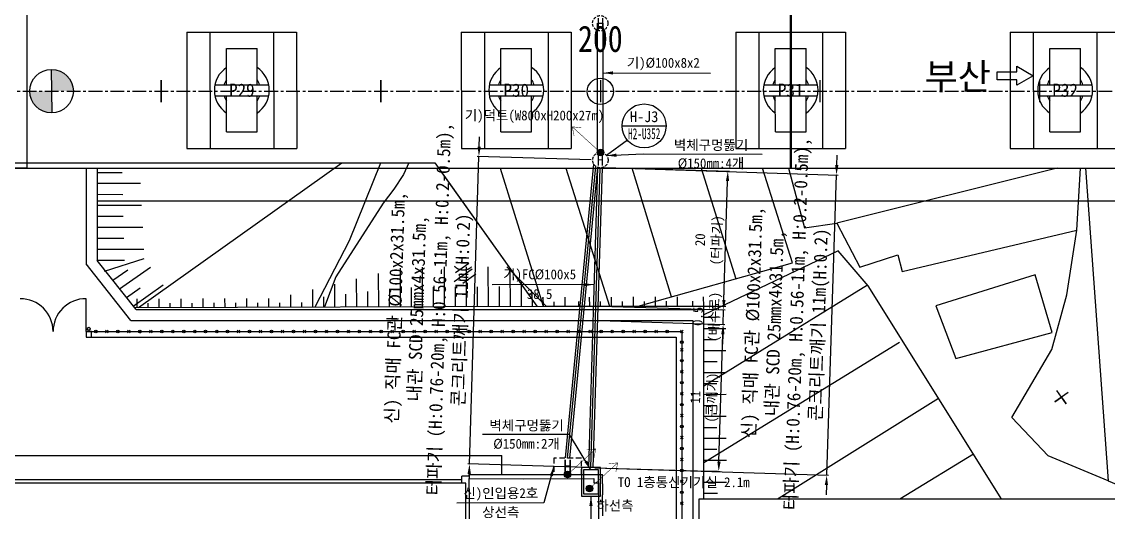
# Model space of a CAD drawing. Extents: x -299 to 346, y -14 to 200.
# Drawn here: x 131 to 230, y 59.6 to 104.3 of the extents above; entities that cross this region are included whole.
import ezdxf
from ezdxf.enums import TextEntityAlignment as Align

# ---------------------------------------------------------------- set-up
doc = ezdxf.new("R2010")
doc.units = 0
doc.set_wipeout_variables(frame=1)
doc.linetypes.add('A-CENTR01', pattern=[2, 1.25, -0.25, 0.25, -0.25])
doc.linetypes.add('HIDDEN', pattern=[0.375, 0.25, -0.125])
for name, color, linetype in [('TT-BASE', 253, 'Continuous'), ('TT-CNTL', 1, 'A-CENTR01'), ('TT-LEAL', 1, 'Continuous'), ('TT-LEAT', 3, 'Continuous'), ('TX-LINE', 2, 'Continuous'), ('TZ-DIMS', 1, 'Continuous'), ('TZ-LEAL', 1, 'Continuous'), ('TZ-LINE', 7, 'Continuous'), ('TZ-TEX2', 3, 'Continuous'), ('TZ-TEXT', 6, 'Continuous')]:
    doc.layers.add(name, color=color, linetype=linetype)
doc.styles.get("Standard").update_dxf_attribs({"font": 'GulimChe.ttf'})
doc.linetypes.add('ZIGZAG', pattern='A,0.00254,-5.08,[131,ltypeshp.shx,S=5.08,R=0,X=-5.08,Y=0],-10.16,[131,ltypeshp.shx,S=5.08,R=180,X=5.08,Y=0],-5.08', length=20.32254)
doc.dimstyles.new('D300', dxfattribs={"dimscale": 0.3, "dimtxt": 3, "dimasz": 3, "dimexe": 0.5, "dimexo": 0.5, "dimgap": 0.5, "dimtad": 1, "dimdec": 0, "dimzin": 1, "dimdsep": 46, "dimlunit": 6, "dimtxsty": 'Standard', "dimcen": 1, "dimclrd": 1, "dimclre": 1, "dimclrt": 3, "dimadec": 0, "dimazin": 0, "dimtfac": 1, "dimtdec": 0, "dimtix": 1, "dimtmove": 2, "dimatfit": 3, "dimfxl": 0, "dimtvp": 2, "dimlwd": -1, "dimlwe": -1, "dimarcsym": 0})

# ---------------------------------------------------------------- blocks, each defined once
blk = doc.blocks.new('*D26')
at = {"layer": 'Defpoints', "color": 0}
for p in [(183.501, 77.059, -349.133), (194.881, 76.713), (183.093, 63.653, -349.133)]:
    blk.add_point(p, dxfattribs=at)
at = {"layer": 'TZ-DIMS', "color": 1}
for p, q in [((183.651, 77.055), (195.031, 76.708)), ((194.5, 64.206), (194.854, 75.813)), ((183.243, 63.649), (194.623, 63.302))]:
    blk.add_line(p, q, dxfattribs=at)
for points in [[(194.704, 75.818), (195.004, 75.809), (194.881, 76.713)], [(194.35, 64.21), (194.65, 64.201), (194.473, 63.306)]]:
    blk.add_solid(points, dxfattribs=at)
at = {"layer": 'TZ-DIMS', "color": 3, "insert": (193.212, 70.054), "char_height": 0.9, "attachment_point": 5, "rotation": 88.25476}
blk.add_mtext('11\\P(콘깨기)', dxfattribs=at)
blk = doc.blocks.new('*D27')
at = {"layer": 'Defpoints', "color": 0}
for p in [(183.542, 78.382, -349.133), (194.922, 78.035), (183.501, 77.059, -349.133)]:
    blk.add_point(p, dxfattribs=at)
at = {"layer": 'TZ-DIMS', "color": 1}
for p, q in [((194.949, 78.935), (194.976, 79.834)), ((183.692, 78.377), (195.071, 78.031)), ((194.881, 76.713), (194.922, 78.035)), ((183.651, 77.055), (195.031, 76.708)), ((194.854, 75.813), (194.826, 74.913))]:
    blk.add_line(p, q, dxfattribs=at)
for points in [[(194.799, 78.939), (195.099, 78.93), (194.922, 78.035)], [(194.704, 75.818), (195.004, 75.809), (194.881, 76.713)]]:
    blk.add_solid(points, dxfattribs=at)
at = {"layer": 'TZ-DIMS', "color": 3, "insert": (193.437, 77.419), "char_height": 0.9, "attachment_point": 5, "rotation": 88.25476}
blk.add_mtext('0.5\\P(배수로)', dxfattribs=at)
blk = doc.blocks.new('*D28')
at = {"layer": 'Defpoints', "color": 0}
for p in [(183.927, 91.03, -349.133), (195.307, 90.683), (183.542, 78.382, -349.133)]:
    blk.add_point(p, dxfattribs=at)
at = {"layer": 'TZ-DIMS', "color": 1}
for p, q in [((184.077, 91.025), (195.457, 90.679)), ((194.949, 78.935), (195.28, 89.783)), ((183.692, 78.377), (195.071, 78.031))]:
    blk.add_line(p, q, dxfattribs=at)
for points in [[(195.13, 89.788), (195.429, 89.779), (195.307, 90.683)], [(194.799, 78.939), (195.099, 78.93), (194.922, 78.035)]]:
    blk.add_solid(points, dxfattribs=at)
at = {"layer": 'TZ-DIMS', "color": 3, "insert": (193.649, 84.404), "char_height": 0.9, "attachment_point": 5, "rotation": 88.25476}
blk.add_mtext('20\\P(터파기)', dxfattribs=at)
blk = doc.blocks.new('*D29')
at = {"layer": 'Defpoints', "color": 0, "ltscale": 2}
for p in [(172.628, 92.028), (182.997, 91.712, 81.697), (182.593, 63.653, -349.133)]:
    blk.add_point(p, dxfattribs=at)
at = {"layer": 'TZ-TEXT', "color": 1, "ltscale": 2}
for p, q in [((172.656, 92.928), (172.683, 93.827)), ((171.774, 63.983), (172.628, 92.028)), ((182.847, 91.717), (172.478, 92.033)), ((182.443, 63.658), (171.624, 63.987)), ((171.746, 63.083), (171.719, 62.184))]:
    blk.add_line(p, q, dxfattribs=at)
for points in [[(172.506, 92.932), (172.806, 92.923), (172.628, 92.028)], [(171.596, 63.088), (171.896, 63.079), (171.774, 63.983)]]:
    blk.add_solid(points, dxfattribs=at)
at = {"layer": 'TZ-TEXT', "color": 3, "ltscale": 2, "insert": (168.135, 78.129), "char_height": 1.2, "attachment_point": 5, "rotation": 88.25476}
blk.add_mtext('{\\C6;신) 직매 FC관 Ø100x2x31.5m,\\P내관 SCD 25mmx4x31.5m,\\P터파기 (H:0.76-20m, H:0.56-11m, H:0.2-0.5m),\\P콘크리트깨기 11m(H:0.2)}', dxfattribs=at)
blk = doc.blocks.new('*D30')
at = {"layer": 'Defpoints', "color": 0, "ltscale": 2}
for p in [(183.927, 91.03, -349.133), (205.203, 90.338), (183.037, 63.653, -349.133)]:
    blk.add_point(p, dxfattribs=at)
at = {"layer": 'TZ-TEXT', "color": 1, "ltscale": 2}
for p, q in [((205.233, 91.237), (205.262, 92.137)), ((184.077, 91.025), (205.353, 90.333)), ((204.313, 62.961), (205.203, 90.338)), ((183.187, 63.648), (204.463, 62.956)), ((204.284, 62.062), (204.255, 61.162))]:
    blk.add_line(p, q, dxfattribs=at)
for points in [[(205.083, 91.242), (205.382, 91.233), (205.203, 90.338)], [(204.134, 62.067), (204.434, 62.057), (204.313, 62.961)]]:
    blk.add_solid(points, dxfattribs=at)
at = {"layer": 'TZ-TEXT', "color": 3, "ltscale": 2, "insert": (200.693, 76.782), "char_height": 1.2, "attachment_point": 5, "rotation": 88.13743}
blk.add_mtext('{\\C6;신) 직매 FC관 Ø100x2x31.5m,\\P내관 SCD 25mmx4x31.5m,\\P터파기 (H:0.76-20m, H:0.56-11m, H:0.2-0.5m),\\P콘크리트깨기 11m(H:0.2)}', dxfattribs=at)

msp = doc.modelspace()

# ---------------------------------------------------------------- hatches: boundary and pattern name
at = {"layer": 'TT-BASE'}
h = msp.add_hatch(color=256, dxfattribs=at)
h.paths.add_polyline_path([(133.675, 99.969), (133.695, 97.98), (135.684, 98, 0.414214)])
h.paths.add_polyline_path([(133.715, 95.991), (133.695, 97.98), (131.706, 97.96, 0.414214)])
at = {"layer": 'TZ-LINE'}
h = msp.add_hatch(color=256, dxfattribs=at)
h.dxf.hatch_style = 1
h.paths.add_polyline_path([(183.397, 92.391, 1), (183.997, 92.391, 1)])
h = msp.add_hatch(color=256, dxfattribs=at)
h.dxf.hatch_style = 1
h.paths.add_polyline_path([(180.412, 63.023, 1), (181.012, 63.023, 1)])
h = msp.add_hatch(color=256, dxfattribs=at)
h.dxf.hatch_style = 1
h.paths.add_polyline_path([(182.412, 61.753, 1), (183.012, 61.753, 1)])

# ---------------------------------------------------------------- linework, layer by layer
at = {"layer": 'TT-BASE'}
for p, q in [((131.476, 90.947, -349.133), (131.484, 105.547, -349.133)), ((131.476, 90.947, -349.133), (131.484, 105.547, -349.133)), ((200.97, 104.957, -349.133), (200.97, 90.974, -349.133)), ((201.07, 104.957, -349.133), (201.07, 90.974, -349.133)), ((146.028, 103.353, -349.133), (156.028, 103.361, -349.133)), ((146.028, 103.353, -140.078), (156.028, 103.361, -140.078)), ((146.028, 103.353, -349.133), (146.037, 92.753, -349.133)), ((146.028, 103.353, -140.078), (146.037, 92.753, -140.078)), ((148.128, 103.355, -349.133), (148.137, 92.755, -349.133)), ((148.128, 103.355, -140.078), (148.137, 92.755, -140.078)), ((153.928, 103.36, -349.133), (153.937, 92.76, -349.133)), ((153.928, 103.36, -140.078), (153.937, 92.76, -140.078)), ((156.028, 103.361, -349.133), (156.037, 92.761, -349.133)), ((156.028, 103.361, -140.078), (156.037, 92.761, -140.078)), ((171.028, 103.353, -349.133), (181.028, 103.361, -349.133)), ((171.028, 103.353, -349.133), (171.037, 92.753, -349.133)), ((173.128, 103.355, -349.133), (173.137, 92.755, -349.133)), ((178.928, 103.359, -349.133), (178.937, 92.759, -349.133)), ((181.028, 103.361, -349.133), (181.037, 92.761, -349.133)), ((196.029, 103.353, -349.133), (206.029, 103.361, -349.133)), ((196.029, 103.353, -349.133), (196.037, 92.753, -349.133)), ((198.129, 103.354, -349.133), (198.137, 92.754, -349.133)), ((203.929, 103.359, -349.133), (203.937, 92.759, -349.133)), ((206.029, 103.361, -349.133), (206.037, 92.761, -349.133)), ((221.029, 103.353, -349.133), (231.029, 103.361, -349.133)), ((221.029, 103.353, -349.133), (221.038, 92.753, -349.133)), ((223.129, 103.354, -349.133), (223.138, 92.754, -349.133)), ((228.929, 103.359, -349.133), (228.938, 92.759, -349.133)), ((149.63, 101.856, -349.133), (152.43, 101.858, -349.133)), ((149.63, 101.856, -140.078), (152.43, 101.858, -140.078)), ((149.632, 98.556, -349.133), (149.63, 101.856, -349.133)), ((149.632, 98.556, -140.078), (149.63, 101.856, -140.078)), ((152.432, 98.558, -349.133), (152.43, 101.858, -349.133)), ((152.432, 98.558, -140.078), (152.43, 101.858, -140.078)), ((174.63, 101.856, -349.133), (177.43, 101.858, -349.133)), ((174.632, 98.556, -349.133), (174.63, 101.856, -349.133)), ((177.432, 98.558, -349.133), (177.43, 101.858, -349.133)), ((199.63, 101.856, -349.133), (202.43, 101.858, -349.133)), ((199.633, 98.556, -349.133), (199.63, 101.856, -349.133)), ((202.433, 98.558, -349.133), (202.43, 101.858, -349.133)), ((224.63, 101.856, -349.133), (227.43, 101.858, -349.133)), ((224.633, 98.556, -349.133), (224.63, 101.856, -349.133)), ((227.433, 98.558, -349.133), (227.43, 101.858, -349.133)), ((133.675, 99.969, -32.495), (133.715, 95.991, -32.495)), ((143.69, 96.989, 129.338), (143.69, 98.989, 129.338)), ((163.69, 96.989, 129.338), (163.69, 98.989, 129.338)), ((148.583, 98.555, -349.133), (153.482, 98.559, -349.133)), ((148.583, 98.555, -140.078), (153.482, 98.559, -140.078)), ((173.583, 98.555, -349.133), (178.482, 98.559, -349.133)), ((198.583, 98.555, -349.133), (203.482, 98.559, -349.133)), ((223.583, 98.555, -349.133), (228.482, 98.559, -349.133)), ((148.584, 97.555, -349.133), (153.483, 97.559, -349.133)), ((148.584, 97.555, -140.078), (153.483, 97.559, -140.078)), ((149.636, 94.256, -349.133), (149.633, 97.556, -349.133)), ((149.636, 94.256, -140.078), (149.633, 97.556, -140.078)), ((152.436, 94.258, -349.133), (152.433, 97.558, -349.133)), ((152.436, 94.258, -140.078), (152.433, 97.558, -140.078)), ((173.584, 97.555, -349.133), (178.483, 97.559, -349.133)), ((174.636, 94.256, -349.133), (174.633, 97.556, -349.133)), ((177.436, 94.258, -349.133), (177.433, 97.558, -349.133)), ((198.584, 97.555, -349.133), (203.483, 97.559, -349.133)), ((199.636, 94.256, -349.133), (199.633, 97.556, -349.133)), ((202.436, 94.258, -349.133), (202.433, 97.558, -349.133)), ((223.584, 97.555, -349.133), (228.483, 97.559, -349.133)), ((224.636, 94.256, -349.133), (224.634, 97.556, -349.133)), ((227.436, 94.258, -349.133), (227.434, 97.558, -349.133)), ((149.636, 94.256, -349.133), (152.436, 94.258, -349.133)), ((149.636, 94.256, -140.078), (152.436, 94.258, -140.078)), ((174.636, 94.256, -349.133), (177.436, 94.258, -349.133)), ((199.636, 94.256, -349.133), (202.436, 94.258, -349.133)), ((224.636, 94.256, -349.133), (227.436, 94.258, -349.133)), ((146.037, 92.753, -349.133), (156.037, 92.761, -349.133)), ((146.037, 92.753, -140.078), (156.037, 92.761, -140.078)), ((171.037, 92.753, -349.133), (181.037, 92.761, -349.133)), ((196.037, 92.753, -349.133), (206.037, 92.761, -349.133)), ((221.038, 92.753, -349.133), (231.038, 92.761, -349.133)), ((126.266, 91.454, -140.078), (168.601, 91.456, -140.078)), ((141.61, 78.241, 25.505), (160.156, 91.456, 25.505)), ((141.61, 78.241, -435.661), (160.156, 91.456, -435.661)), ((141.61, 78.241, -349.133), (160.156, 91.456, -349.133)), ((160.837, 84.374, -2.309), (163.702, 91.456, -2.309)), ((160.837, 84.374, 84.219), (163.702, 91.456, 84.219)), ((160.837, 84.374, 84.219), (163.702, 91.456, 84.219)), ((166.254, 91.456, -3.023), (165.754, 90.369, -3.023)), ((166.254, 91.456, 83.505), (165.754, 90.369, 83.505)), ((168.601, 91.456, -349.133), (177.918, 78.379, -349.133)), ((87.67, 90.957, -349.133), (183.254, 90.957, -349.133)), ((131.476, 90.947, -349.133), (124.126, 90.951, -349.133)), ((131.476, 90.947, -349.133), (124.126, 90.951, -349.133)), ((126.266, 90.954, -140.078), (168.957, 90.956, -140.078)), ((136.843, 90.923, -779.963), (136.843, 82.235, -779.963)), ((137.843, 90.919, -779.963), (137.843, 82.554, -779.963)), ((165.754, 90.369, -3.023), (164.879, 89.036, -3.023)), ((165.754, 90.369, 83.505), (164.879, 89.036, 83.505)), ((168.956, 90.957, -435.661), (177.918, 78.379, -435.661)), ((174.569, 90.957, 84.697), (178.494, 78.381, 84.697)), ((180.543, 90.957, 84.697), (184.539, 78.382, 84.697)), ((183.254, 90.957, -349.133), (236.768, 90.957, -349.133)), ((190.184, 79.235, 84.697), (186.584, 90.957, 84.697)), ((192.891, 90.957, 84.697), (196.021, 80.877, 84.697)), ((201.191, 82.33, 84.697), (198.454, 90.957, 84.697)), ((200.832, 90.957, 84.723), (202.277, 85.512, 84.723)), ((225.321, 90.957, 84.856), (205.227, 85.929, 84.856)), ((227.102, 85.314, 84.723), (227.425, 90.957, 84.723)), ((227.901, 90.957, 83.635), (229.941, 62.443, 83.635)), ((164.879, 89.036, -3.023), (163.903, 87.762, -3.023)), ((164.879, 89.036, 83.505), (163.903, 87.762, 83.505)), ((137.843, 87.979, -349.133), (188.107, 87.979, -349.133)), ((137.843, 87.97, -140.078), (171.085, 87.969, -140.078)), ((163.903, 87.762, -3.023), (159.582, 81.043, -3.023)), ((163.903, 87.762, 83.505), (159.582, 81.043, 83.505)), ((188.107, 87.979, -349.133), (236.768, 87.979, -349.133)), ((202.277, 85.512, 84.723), (205.227, 85.929, 84.723)), ((205.227, 85.929, 84.723), (207.337, 81.926, 84.723)), ((211.198, 81.545, 84.723), (227.102, 85.314, 84.723)), ((226.179, 79.411, 83.635), (227.102, 85.314, 83.635)), ((157.715, 78.302, 84.219), (160.837, 84.374, 84.219)), ((157.715, 78.302, 84.219), (160.837, 84.374, 84.219)), ((157.715, 78.302, -2.309), (160.837, 84.374, -2.309)), ((205.349, 83.422, 84.936), (193.108, 77.581, 84.936)), ((208.091, 80.233, 84.936), (205.349, 83.422, 84.936)), ((140.934, 77.059, -779.963), (136.843, 82.235, -779.963)), ((141.396, 78.059, -779.963), (137.843, 82.554, -779.963)), ((171.708, 82.261, -0.557), (170.511, 81.408, -0.557)), ((171.708, 82.261, 85.971), (170.511, 81.408, 85.971)), ((187.151, 78.382, 84.697), (201.191, 82.33, 84.697)), ((207.337, 81.926, 84.723), (210.806, 83.056, 84.723)), ((210.806, 83.056, 84.723), (211.198, 81.545, 84.723)), ((163.5, 78.324, -349.133), (163.488, 81.348, -349.133)), ((165.5, 78.332, -349.133), (165.486, 81.833, -349.133)), ((167.5, 78.339, -349.133), (167.486, 81.94, -349.133)), ((169.5, 78.347, -349.133), (169.486, 81.947, -349.133)), ((170.379, 80.62, -0.557), (172.018, 81.788, -0.557)), ((170.379, 80.62, 85.971), (172.018, 81.788, 85.971)), ((171.18, 80.47, -0.557), (172.359, 81.309, -0.557)), ((171.18, 80.47, 85.971), (172.359, 81.309, 85.971)), ((171.5, 78.354, -349.133), (171.486, 81.955, -349.133)), ((173.5, 78.362, -349.133), (173.486, 81.962, -349.133)), ((175.17, 81.969, -349.133), (178.757, 78.382, -349.133)), ((175.5, 78.37, -349.133), (175.487, 81.652, -349.133)), ((223.305, 81.224, 84.856), (214.261, 78.391, 84.856)), ((224.866, 75.976, 84.856), (223.305, 81.224, 84.856)), ((159.582, 81.043, -3.023), (158.558, 78.305, -3.023)), ((159.582, 81.043, 83.505), (158.558, 78.305, 83.505)), ((159.5, 78.309, -349.133), (159.492, 80.378, -349.133)), ((161.5, 78.317, -349.133), (161.49, 80.863, -349.133)), ((176.5, 78.373, -349.133), (176.501, 80.638, -349.133)), ((193.108, 71.098, 85.467), (208.023, 80.313, 85.467)), ((224.17, 54.53, 84.936), (208.091, 80.233, 84.936)), ((155.5, 78.294, -349.133), (155.496, 79.408, -349.133)), ((157.5, 78.301, -349.133), (157.494, 79.893, -349.133)), ((158.5, 78.305, -349.133), (158.5, 79.221, -349.133)), ((160.5, 78.313, -349.133), (160.501, 79.467, -349.133)), ((162.5, 78.32, -349.133), (162.501, 79.714, -349.133)), ((164.5, 78.328, -349.133), (164.501, 79.96, -349.133)), ((166.5, 78.335, -349.133), (166.501, 80.09, -349.133)), ((168.5, 78.343, -349.133), (168.501, 80.107, -349.133)), ((170.5, 78.351, -349.133), (170.501, 80.123, -349.133)), ((172.5, 78.358, -349.133), (172.501, 80.139, -349.133)), ((174.5, 78.366, -349.133), (174.501, 80.155, -349.133)), ((177.5, 78.377, -349.133), (177.495, 79.644, -349.133)), ((180.5, 78.382, -779.963), (180.497, 79.189, -779.963)), ((182.722, 78.382, -779.963), (182.719, 79.197, -779.963)), ((184.722, 78.382, -779.963), (184.719, 79.205, -779.963)), ((186.722, 78.382, -779.963), (186.719, 79.212, -779.963)), ((188.722, 78.382, -779.963), (188.719, 79.22, -779.963)), ((190.722, 78.382, -779.963), (190.719, 79.227, -779.963)), ((193.108, 78.382, -349.133), (193.105, 79.227, -349.133)), ((224.831, 74.436, 83.635), (226.179, 79.411, 83.635)), ((136.837, 76.059, -349.133), (136.837, 79.059, -349.133)), ((141.253, 78.24, -349.133), (178.757, 78.382, -349.133)), ((141.5, 78.241, -349.133), (141.497, 79.041, -349.133)), ((142.5, 78.244, -349.133), (142.5, 78.644, -349.133)), ((143.5, 78.248, -349.133), (143.497, 79.048, -349.133)), ((144.5, 78.252, -349.133), (144.5, 78.652, -349.133)), ((145.5, 78.256, -349.133), (145.497, 79.056, -349.133)), ((146.5, 78.26, -349.133), (146.5, 78.66, -349.133)), ((147.5, 78.263, -349.133), (147.497, 79.063, -349.133)), ((148.5, 78.267, -349.133), (148.5, 78.667, -349.133)), ((149.5, 78.271, -349.133), (149.497, 79.071, -349.133)), ((150.5, 78.275, -349.133), (150.5, 78.675, -349.133)), ((151.5, 78.279, -349.133), (151.497, 79.079, -349.133)), ((152.5, 78.282, -349.133), (152.5, 78.682, -349.133)), ((153.5, 78.286, -349.133), (153.497, 79.086, -349.133)), ((154.5, 78.29, -349.133), (154.5, 78.69, -349.133)), ((156.5, 78.298, -349.133), (156.5, 78.698, -349.133)), ((178.5, 78.381, -779.963), (178.497, 79.181, -779.963)), ((178.757, 78.382, -349.133), (193.108, 78.382, -349.133)), ((179.5, 78.382, -779.963), (179.5, 78.785, -779.963)), ((181.722, 78.382, -779.963), (181.722, 78.793, -779.963)), ((183.722, 78.401, -779.963), (183.722, 78.801, -779.963)), ((185.722, 78.382, -779.963), (185.722, 78.808, -779.963)), ((187.722, 78.382, -779.963), (187.722, 78.816, -779.963)), ((189.722, 78.382, -779.963), (189.722, 78.824, -779.963)), ((192.108, 78.382, -349.133), (192.108, 78.824, -349.133)), ((193.108, 33.34, -349.133), (193.108, 78.382, -349.133)), ((214.261, 78.391, 84.856), (216.062, 73.608, 84.856)), ((141.396, 78.059, -349.133), (193.108, 78.059, -349.133)), ((140.934, 77.059, -349.133), (192.108, 77.059, -349.133)), ((192.108, 77.059, -349.133), (192.108, 33.454, -349.133)), ((136.837, 76.059, -349.133), (187.602, 76.059, -349.133)), ((136.837, 75.559, -349.133), (187.602, 75.559, -349.133)), ((137.087, 76.186, -349.133), (137.087, 76.059, -349.133)), ((138.851, 76.175, -349.133), (138.62, 75.943, -349.133)), ((138.62, 76.175, -349.133), (138.851, 75.943, -349.133)), ((140.851, 76.175, -349.133), (140.62, 75.943, -349.133)), ((140.62, 76.175, -349.133), (140.851, 75.943, -349.133)), ((141.843, 75.909, -779.963), (141.655, 76.147, -779.963)), ((142.851, 76.175, -349.133), (142.62, 75.943, -349.133)), ((142.62, 76.175, -349.133), (142.851, 75.943, -349.133)), ((144.851, 76.175, -349.133), (144.62, 75.943, -349.133)), ((144.62, 76.175, -349.133), (144.851, 75.943, -349.133)), ((146.851, 76.175, -349.133), (146.62, 75.943, -349.133)), ((146.62, 76.175, -349.133), (146.851, 75.943, -349.133)), ((148.851, 76.175, -349.133), (148.62, 75.943, -349.133)), ((148.62, 76.175, -349.133), (148.851, 75.943, -349.133)), ((150.851, 76.175, -349.133), (150.62, 75.943, -349.133)), ((150.62, 76.175, -349.133), (150.851, 75.943, -349.133)), ((152.851, 76.175, -349.133), (152.62, 75.943, -349.133)), ((152.62, 76.175, -349.133), (152.851, 75.943, -349.133)), ((154.851, 76.175, -349.133), (154.62, 75.943, -349.133)), ((154.62, 76.175, -349.133), (154.851, 75.943, -349.133)), ((156.851, 76.175, -349.133), (156.62, 75.943, -349.133)), ((156.62, 76.175, -349.133), (156.851, 75.943, -349.133)), ((158.851, 76.175, -349.133), (158.62, 75.943, -349.133)), ((158.62, 76.175, -349.133), (158.851, 75.943, -349.133)), ((160.851, 76.175, -349.133), (160.62, 75.943, -349.133)), ((160.62, 76.175, -349.133), (160.851, 75.943, -349.133)), ((162.851, 76.175, -349.133), (162.62, 75.944, -349.133)), ((162.62, 76.175, -349.133), (162.851, 75.944, -349.133)), ((164.851, 76.175, -349.133), (164.62, 75.944, -349.133)), ((164.62, 76.175, -349.133), (164.851, 75.944, -349.133)), ((166.851, 76.175, -349.133), (166.62, 75.944, -349.133)), ((166.62, 76.175, -349.133), (166.851, 75.944, -349.133)), ((168.851, 76.175, -349.133), (168.62, 75.944, -349.133)), ((168.62, 76.175, -349.133), (168.851, 75.944, -349.133)), ((170.851, 76.175, -349.133), (170.62, 75.944, -349.133)), ((170.62, 76.175, -349.133), (170.851, 75.944, -349.133)), ((172.851, 76.175, -349.133), (172.62, 75.944, -349.133)), ((172.62, 76.175, -349.133), (172.851, 75.944, -349.133)), ((174.873, 76.175, -349.133), (174.642, 75.944, -349.133)), ((174.642, 76.175, -349.133), (174.873, 75.944, -349.133)), ((176.642, 76.175, -349.133), (176.873, 75.944, -349.133)), ((176.873, 76.175, -349.133), (176.642, 75.944, -349.133)), ((178.642, 76.175, -349.133), (178.873, 75.944, -349.133)), ((178.873, 76.175, -349.133), (178.642, 75.944, -349.133)), ((180.873, 76.175, -1641.623), (180.642, 75.944, -1641.623)), ((180.642, 76.175, -1641.623), (180.873, 75.944, -1641.623)), ((182.873, 76.175, -1641.623), (182.642, 75.944, -1641.623)), ((182.642, 76.175, -1641.623), (182.873, 75.944, -1641.623)), ((184.873, 76.175, -1641.623), (184.642, 75.944, -1641.623)), ((184.642, 76.175, -1641.623), (184.873, 75.944, -1641.623)), ((186.895, 76.175, -1641.623), (186.664, 75.944, -1641.623)), ((186.664, 76.175, -1641.623), (186.895, 75.944, -1641.623)), ((187.602, 76.059, -349.133), (191.108, 76.059, -349.133)), ((187.602, 75.559, -349.133), (190.608, 75.559, -349.133)), ((188.664, 76.175, -1641.623), (188.895, 75.944, -1641.623)), ((188.895, 76.175, -1641.623), (188.664, 75.944, -1641.623)), ((190.608, 75.559, -349.133), (190.608, 31.409, -349.133)), ((190.992, 76.175, -349.133), (191.223, 75.944, -349.133)), ((191.223, 76.175, -349.133), (190.992, 75.944, -349.133)), ((191.108, 76.059, -349.133), (191.108, 31.352, -349.133)), ((216.062, 73.608, 84.856), (224.866, 75.976, 84.856)), ((190.992, 74.516, -349.133), (191.223, 74.284, -349.133)), ((191.223, 74.516, -349.133), (190.992, 74.284, -349.133)), ((210.934, 75.072, 85.467), (193.108, 64.087, 85.467)), ((221.177, 68.21, 83.635), (224.831, 74.436, 83.635)), ((190.992, 72.516, -349.133), (191.223, 72.284, -349.133)), ((191.223, 72.516, -349.133), (190.992, 72.284, -349.133)), ((190.992, 70.516, -349.133), (191.224, 70.284, -349.133)), ((191.224, 70.516, -349.133), (190.992, 70.284, -349.133)), ((226.309, 70.514, 82.599), (225.087, 69.643, 82.599)), ((226.133, 69.468, 82.599), (225.263, 70.689, 82.599)), ((193.108, 56.602, 85.467), (214.501, 69.987, 85.467)), ((225.087, 69.643, 82.599), (225.698, 70.078, 82.599)), ((225.698, 70.078, 82.599), (226.133, 69.468, 82.599)), ((190.992, 68.516, -349.133), (191.224, 68.284, -349.133)), ((191.224, 68.516, -349.133), (190.992, 68.284, -349.133)), ((224.487, 64.723, 83.635), (221.177, 68.21, 83.635)), ((190.992, 66.516, -349.133), (191.224, 66.284, -349.133)), ((191.224, 66.516, -349.133), (190.992, 66.284, -349.133)), ((115.132, 64.772, -349.133), (174.732, 64.773, -349.133)), ((174.732, 63.023, -349.133), (174.732, 64.773, -349.133)), ((190.992, 64.516, -349.133), (191.224, 64.284, -349.133)), ((191.224, 64.516, -349.133), (190.992, 64.284, -349.133)), ((217.685, 64.896, 84.431), (193.108, 49.881, 84.431)), ((229.941, 62.443, 83.635), (224.487, 64.723, 83.635)), ((127.792, 62.56, -349.133), (141.792, 62.561, -349.133)), ((141.792, 62.565, -349.133), (155.792, 62.561, -349.133)), ((155.792, 62.561, -349.133), (171.082, 62.573, -349.133)), ((171.732, 62.873, -349.133), (171.082, 62.873, -349.133)), ((171.082, 62.223, -349.133), (171.082, 62.873, -349.133)), ((171.732, 63.023, -349.133), (174.617, 63.023, -349.133)), ((171.732, 62.873, -349.133), (171.732, 63.023, -349.133)), ((171.762, 60.793, -349.133), (171.732, 62.673, -349.133)), ((171.732, 62.673, -349.133), (176.702, 62.643, -349.133)), ((174.617, 63.023, -349.133), (179.317, 63.023, -349.133)), ((176.702, 62.643, -349.133), (183.112, 62.653, -349.133)), ((179.317, 63.023, -349.133), (181.217, 63.023, -349.133)), ((181.217, 63.023, -349.133), (182.247, 63.023, -349.133)), ((182.247, 63.023, -349.133), (183.882, 63.023, -349.133)), ((183.112, 62.653, -349.133), (183.112, 62.253, -349.133)), ((183.882, 62.188, -349.133), (183.882, 63.023, -349.133)), ((190.992, 62.516, -349.133), (191.224, 62.284, -349.133)), ((191.224, 62.516, -349.133), (190.992, 62.284, -349.133)), ((229.941, 62.443, 83.635), (235.76, 60.036, 83.635)), ((115.432, 62.26, -349.133), (171.082, 62.261, -349.133)), ((171.432, 62.223, -349.133), (171.082, 62.223, -349.133)), ((171.462, 54.603, -349.133), (171.432, 62.223, -349.133)), ((183.112, 62.253, -349.133), (183.512, 62.253, -349.133)), ((183.512, 62.253, -349.133), (183.512, 62.163, -349.133)), ((183.512, 62.163, -349.133), (183.512, 53.623, -349.133)), ((183.882, 62.188, -349.133), (183.882, 61.158, -349.133)), ((171.762, 58.553, -349.133), (171.762, 60.793, -349.133)), ((183.882, 60.288, -349.133), (183.882, 61.158, -349.133)), ((190.992, 60.516, -349.133), (191.224, 60.285, -349.133)), ((191.224, 60.516, -349.133), (190.992, 60.285, -349.133)), ((183.882, 60.288, -349.133), (183.882, 59.258, -349.133))]:
    msp.add_line(p, q, dxfattribs=at)
at = {"layer": 'TT-BASE', "extrusion": (-0.00048215, -0.023083, 0.999733)}
for p, q in [((143.695, 98.979, 54.055), (143.695, 96.979, 54.009)), ((163.695, 98.981, 54.055), (163.695, 96.981, 54.009)), ((183.694, 98.979, 54.055), (183.694, 96.979, 54.009)), ((203.694, 98.979, 54.055), (203.694, 96.979, 54.009)), ((223.694, 98.978, 54.055), (223.694, 96.979, 54.009))]:
    msp.add_line(p, q, dxfattribs=at)
at = {"layer": 'TT-BASE', "flags": 128}
for points, elevation in [([(137.868, 90.578), (140.133, 90.573)], -779.963), ([(137.869, 89.578), (141.804, 89.582)], -779.963), ([(137.87, 88.578), (140.182, 88.572)], -779.963), ([(137.871, 87.578), (141.903, 87.582)], -779.963), ([(137.872, 86.578), (140.231, 86.572)], -779.963), ([(137.874, 85.578), (142.002, 85.582)], -779.963), ([(137.875, 84.578), (140.281, 84.572)], -779.963), ([(137.876, 83.578), (142.101, 83.582)], -779.963), ([(137.877, 82.578), (140.33, 82.572)], -779.963), ([(138.537, 81.578), (142.144, 82.719)], -779.963), ([(139.278, 80.738), (140.639, 81.696)], -779.963), ([(139.899, 79.953), (142.698, 81.941)], -779.963), ([(141.141, 78.382), (143.856, 80.311)], -779.963), ([(140.52, 79.167), (141.786, 80.057)], -779.963), ([(193.108, 78.382), (195.128, 78.39)], -349.133), ([(193.108, 77.375), (194.258, 77.375)], -349.133), ([(193.108, 76.332), (195.128, 76.34)], -349.133), ([(193.108, 75.325), (194.258, 75.325)], -349.133), ([(193.07, 74.332), (195.136, 74.34)], -349.133), ([(193.108, 73.325), (194.32, 73.324)], -349.133), ([(193.078, 72.332), (195.143, 72.34)], -349.133), ([(193.108, 71.325), (194.314, 71.324)], -349.133), ([(193.085, 70.332), (195.151, 70.34)], -349.133), ([(193.108, 69.325), (194.308, 69.324)], -349.133), ([(193.093, 68.332), (195.158, 68.34)], -349.133), ([(193.108, 67.325), (194.302, 67.324)], -349.133), ([(193.1, 66.332), (195.166, 66.34)], -349.133), ([(193.108, 65.325), (194.296, 65.324)], -349.133), ([(193.108, 64.332), (195.174, 64.34)], -349.133), ([(193.108, 63.325), (194.358, 63.324)], -349.133), ([(193.115, 62.332), (195.181, 62.34)], -349.133), ([(193.108, 61.325), (194.352, 61.324)], -349.133), ([(193.123, 60.332), (195.189, 60.34)], -349.133)]:
    msp.add_lwpolyline(points, dxfattribs=dict(at, elevation=elevation))
at = {"layer": 'TT-BASE', "elevation": -349.133}
msp.add_lwpolyline([(137.337, 76.059), (136.837, 76.059), (136.837, 75.559), (137.337, 75.559), (137.337, 76.059)], dxfattribs=at)
at = {"layer": 'TT-BASE', "const_width": 0.0297, "elevation": -349.133}
msp.add_lwpolyline([(137.22, 76.059), (136.955, 76.059)], dxfattribs=at)
at = {"layer": 'TT-BASE'}
for centre, radius in [((133.695, 97.98, -32.495), 1.989), ((183.694, 97.957, -349.133), 1.2), ((183.694, 97.957, -349.133), 1.2), ((137.087, 76.319, -349.133), 0.133), ((137.736, 76.059, -349.133), 0.12), ((139.736, 76.059, -349.133), 0.12), ((141.736, 76.059, -349.133), 0.12), ((143.736, 76.059, -349.133), 0.12), ((145.736, 76.059, -349.133), 0.12), ((147.736, 76.059, -349.133), 0.12), ((149.736, 76.059, -349.133), 0.12), ((151.736, 76.059, -349.133), 0.12), ((153.736, 76.059, -349.133), 0.12), ((155.736, 76.059, -349.133), 0.12), ((157.736, 76.059, -349.133), 0.12), ((159.736, 76.059, -349.133), 0.12), ((161.736, 76.059, -349.133), 0.12), ((163.736, 76.059, -349.133), 0.12), ((165.736, 76.059, -349.133), 0.12), ((167.736, 76.059, -349.133), 0.12), ((169.736, 76.059, -349.133), 0.12), ((171.736, 76.059, -349.133), 0.12), ((173.736, 76.059, -349.133), 0.12), ((175.758, 76.059, -349.133), 0.12), ((177.758, 76.059, -349.133), 0.12), ((179.758, 76.059, -349.133), 0.12), ((181.758, 76.059, -1641.623), 0.12), ((183.758, 76.059, -1641.623), 0.12), ((185.758, 76.059, -1641.623), 0.12), ((187.78, 76.059, -1641.623), 0.12), ((189.78, 76.059, -1641.623), 0.12), ((191.108, 75.086, -349.133), 0.12), ((191.108, 73.4, -349.133), 0.12), ((191.108, 71.4, -349.133), 0.12), ((191.108, 69.4, -349.133), 0.12), ((191.108, 67.4, -349.133), 0.12), ((191.108, 65.4, -349.133), 0.12), ((191.108, 63.4, -349.133), 0.12), ((191.108, 61.4, -349.133), 0.12)]:
    msp.add_circle(centre, radius, dxfattribs=at)
for centre, start, end in [((130.837, 76.059, -349.133), 0.00053, 90.00053), ((136.837, 76.059, -349.133), 90.00053, 180.00053)]:
    msp.add_arc(centre, 3, start, end, dxfattribs=at)
for centre, major_axis, start_param, end_param in [((151.033, 98.057, -349.133), (-0.432, -2.462), 3.910511, 5.863332), ((151.033, 98.057, -140.078), (-0.432, -2.462), 3.910511, 5.863332), ((151.033, 98.057, -349.133), (-0.432, -2.462), 0.768919, 2.72174), ((151.033, 98.057, -140.078), (-0.432, -2.462), 0.768919, 2.72174), ((176.033, 98.057, -349.133), (-0.432, -2.462), 3.910511, 5.863332), ((176.033, 98.057, -349.133), (-0.432, -2.462), 0.768919, 2.72174), ((201.033, 98.057, -349.133), (-0.432, -2.462), 3.910511, 5.863332), ((201.033, 98.057, -349.133), (-0.432, -2.462), 0.768919, 2.72174), ((226.033, 98.057, -349.133), (-0.432, -2.462), 3.910511, 5.863332), ((226.033, 98.057, -349.133), (-0.432, -2.462), 0.768919, 2.72174), ((151.033, 98.057, -349.133), (-0.294, -1.674), 4.283731, 4.58839), ((151.033, 98.057, -140.078), (-0.294, -1.674), 4.283731, 4.58839), ((151.033, 98.057, -349.133), (-0.294, -1.674), 2.043861, 2.348521), ((151.033, 98.057, -140.078), (-0.294, -1.674), 2.043861, 2.348521), ((176.033, 98.057, -349.133), (-0.294, -1.674), 4.283731, 4.58839), ((176.033, 98.057, -349.133), (-0.294, -1.674), 2.043861, 2.348521), ((201.033, 98.057, -349.133), (-0.294, -1.674), 4.283731, 4.58839), ((201.033, 98.057, -349.133), (-0.294, -1.674), 2.043861, 2.348521), ((226.033, 98.057, -349.133), (-0.294, -1.674), 4.283731, 4.58839), ((226.033, 98.057, -349.133), (-0.294, -1.674), 2.043861, 2.348521), ((151.033, 98.057, -349.133), (-1.674, 0.294), 0.473065, 0.777724), ((151.033, 98.057, -140.078), (-1.674, 0.294), 0.473065, 0.777724), ((151.033, 98.057, -349.133), (-0.294, -1.674), 1.142138, 1.446797), ((151.033, 98.057, -140.078), (-0.294, -1.674), 1.142138, 1.446797), ((176.033, 98.057, -349.133), (-1.674, 0.294), 0.473065, 0.777724), ((176.033, 98.057, -349.133), (-0.294, -1.674), 1.142138, 1.446797), ((201.033, 98.057, -349.133), (-1.674, 0.294), 0.473065, 0.777724), ((201.033, 98.057, -349.133), (-0.294, -1.674), 1.142138, 1.446797), ((226.033, 98.057, -349.133), (-1.674, 0.294), 0.473065, 0.777724), ((226.033, 98.057, -349.133), (-0.294, -1.674), 1.142138, 1.446797)]:
    msp.add_ellipse(centre, major_axis=major_axis, ratio=1, start_param=start_param, end_param=end_param, dxfattribs=at)
at = {"layer": 'TT-CNTL', "elevation": -644.716, "flags": 128}
msp.add_lwpolyline([(-0.921, 97.98), (30.374, 97.979), (184.894, 97.979), (236.768, 97.979)], dxfattribs=at)
at = {"layer": 'TT-LEAL'}
for p, q in [((185.684, 94.81, 81.697), (189.684, 94.818, 81.697)), ((186.18, 93.496, 81.697), (184.263, 92.102, 81.697))]:
    msp.add_line(p, q, dxfattribs=at)
at = {"layer": 'TT-LEAL', "linetype": 'HIDDEN'}
for centre in [(183.686, 104.169, 81.697), (183.697, 91.691, 81.697)]:
    msp.add_circle(centre, 0.7, dxfattribs=at)
at = {"layer": 'TT-LEAL'}
msp.add_circle((187.684, 94.814, 81.697), 2, dxfattribs=at)
at = {"layer": 'TZ-LINE', "elevation": -349.133}
for points in [[(183.446, 92.345), (183.436, 104.169)], [(183.946, 92.345), (183.936, 104.169)], [(180.512, 64.541), (183.103, 91.32)], [(180.913, 64.523), (183.476, 91.027)], [(182.637, 63.659), (183.476, 91.027)], [(183.036, 63.647), (183.876, 91.014)]]:
    msp.add_lwpolyline(points, dxfattribs=at)
at = {"layer": 'TZ-LINE', "const_width": 0.045}
for points, elevation in [([(181.957, 94.638), (181.133, 94.731), (181.3, 93.918)], 81.697), ([(183.697, 92.391), (181.133, 94.731)], 81.697), ([(180.712, 63.023), (183.276, 65.363)], -349.133), ([(182.451, 65.27), (183.276, 65.363), (183.108, 64.55)], -349.133), ([(182.712, 61.753), (185.276, 64.093)], -349.133), ([(184.451, 64), (185.276, 64.093), (185.108, 63.28)], -349.133)]:
    msp.add_lwpolyline(points, dxfattribs=dict(at, elevation=elevation))
at = {"layer": 'TZ-LINE', "linetype": 'ZIGZAG', "ltscale": 0.04, "elevation": -349.133}
for points in [[(180.711, 64.522), (183.285, 91.125)], [(182.837, 63.653), (183.676, 90.991)]]:
    msp.add_lwpolyline(points, dxfattribs=at)
at = {"layer": 'TZ-LINE', "linetype": 'HIDDEN', "ltscale": 2, "elevation": -349.133}
msp.add_lwpolyline([(181.962, 63.023), (181.962, 64.523), (179.462, 64.523), (179.462, 63.023)], close=True, dxfattribs=at)
at = {"layer": 'TZ-LINE', "elevation": -349.133}
for points in [[(181.962, 61.053), (183.712, 61.053), (183.712, 63.653), (181.962, 63.653)], [(182.162, 61.253), (183.512, 61.253), (183.512, 63.453), (182.162, 63.453)]]:
    msp.add_lwpolyline(points, close=True, dxfattribs=at)
at = {"layer": 'TZ-LINE'}
for centre in [(183.697, 92.391, 81.697), (180.712, 63.023, -349.133), (182.712, 61.753, -349.133)]:
    msp.add_circle(centre, 0.3, dxfattribs=at)
at = {"layer": 'TZ-TEXT', "elevation": -435.661}
msp.add_lwpolyline([(221.632, 100.245), (223.127, 99.381), (221.631, 98.519), (221.631, 99.022), (219.831, 99.023), (219.832, 99.743), (221.632, 99.742)], close=True, dxfattribs=at)

# ---------------------------------------------------------------- texts
at = {"layer": 'TT-BASE', "width": 0.875}
msp.add_text('200', height=2.4, rotation=359.99978, dxfattribs=at).set_placement((183.695, 101.558, -349.133), align=Align.CENTER)
at = {"layer": 'TT-LEAT'}
for s, height, rotation, p in [('H', 1, 359.88466, (183.704, 104.147, 81.697)), ('기)Ø100x8x2', 0.9, 359.93648, (189.429, 100.503)), ('기)덕트(W800xH200x27m)', 0.9, 359.92149, (177.696, 95.705)), ('H-J3', 1, 0.11534, (187.686, 95.648)), ('벽체구멍뚫기', 0.9, 359.92149, (193.777, 93.077)), ('H', 1, 359.88466, (183.687, 91.696, 81.697)), ('Ø150mm:4개', 0.9, 359.92149, (193.775, 91.41)), ('기)FCØ100x5', 0.9, 0.06352, (178.162, 81.215)), ('38.5', 0.9, 359.93648, (178.162, 79.471)), ('벽체구멍뚫기', 0.9, 0.0347, (176.972, 67.507)), ('Ø150mm:2개', 0.9, 0.0347, (176.973, 65.84))]:
    msp.add_text(s, height=height, rotation=rotation, dxfattribs=at).set_placement(p, align=Align.MIDDLE)
at = {"layer": 'TT-LEAT', "width": 0.65}
msp.add_text('H2-U352', height=1, rotation=0.11534, dxfattribs=at).set_placement((187.689, 94.094), align=Align.MIDDLE)
at = {"layer": 'TZ-TEX2'}
for s, p in [('P29', (151.033, 98.057, -140.078)), ('P30', (176.033, 98.057, -349.133)), ('P31', (201.033, 98.057, -349.133)), ('P32', (226.033, 98.057, -349.133)), ('H', (180.712, 63.773, -523.7))]:
    msp.add_text(s, height=1.2, dxfattribs=at).set_placement(p, align=Align.MIDDLE)
at = {"layer": 'TZ-TEXT'}
for s, height, rotation, p in [('부산', 2.4, 359.95679, (216.254, 99.338, -435.661)), ('TO 1층통신기기실 2.1m', 0.9, 359.94818, (191.288, 62.338)), ('신)인입용2호', 0.9, 0.05182, (174.625, 61.263)), ('하선측', 0.9, 359.94818, (185.026, 60.201)), ('상선측', 0.9, 359.94818, (174.625, 59.604))]:
    msp.add_text(s, height=height, rotation=rotation, dxfattribs=at).set_placement(p, align=Align.MIDDLE)

# ---------------------------------------------------------------- dimensions: what is measured, and where the dimension line sits
at = {"layer": 'TZ-DIMS'}
for p1, p2, text, picture, middle in [((183.542, 78.382, -349.133), (183.927, 91.03, -349.133), '20\\P(터파기)', '*D28', (193.649, 84.404)), ((183.501, 77.059, -349.133), (183.542, 78.382, -349.133), '0.5\\P(배수로)', '*D27', (193.437, 77.419)), ((183.093, 63.653, -349.133), (183.501, 77.059, -349.133), '11\\P(콘깨기)', '*D26', (193.212, 70.054))]:
    dim = msp.add_aligned_dim(p1=p1, p2=p2, distance=-11.385, text=text, dimstyle='D300', dxfattribs=at)
    dim.commit()
    dim.dimension.update_dxf_attribs({"geometry": picture, "text_midpoint": middle})
at = {"layer": 'TZ-TEXT', "ltscale": 2}
dim = msp.add_linear_dim(base=(172.628, 92.028), p1=(182.593, 63.653, -349.133), p2=(182.997, 91.712, 81.697), angle=88.25476, text='{\\C6;신) 직매 FC관 Ø100x2x31.5m,\\P내관 SCD 25mmx4x31.5m,\\P터파기 (H:0.76-20m, H:0.56-11m, H:0.2-0.5m),\\P콘크리트깨기 11m(H:0.2)}', dimstyle='D300', override={"dimtxt": 4}, dxfattribs=at)
dim.commit()
dim.dimension.update_dxf_attribs({"geometry": '*D29', "text_midpoint": (168.135, 78.129)})

# ---------------------------------------------------------------- leaders
at = {"layer": 'TZ-LEAL'}
for points in [[(183.959, 99.641, 81.697), (193.741, 99.621, 81.697)], [(184.263, 92.102, -636.353), (187.603, 92.252, -636.353), (198.439, 92.237, -636.353)], [(183.101, 80.336, -349.133), (173.85, 80.333, -349.133)], [(182.837, 63.453, -636.353), (180.896, 66.677, -636.353), (172.955, 66.671, -636.353)], [(179.462, 63.773, -636.353), (178.549, 60.434, -636.353), (170.608, 60.427, -636.353)], [(182.837, 61.053, -349.133), (182.843, 54.933, -349.133)]]:
    msp.add_leader(points, dimstyle='D300', dxfattribs=at)

# ---------------------------------------------------------------- next in the draw order: wipeouts: each hides what was drawn before it
msp.add_wipeout([(192.704, 60.817), (192.704, 20.077), (233.624, 20.077), (233.624, 60.817)]).dxf.layer = 'TX-LINE'

# ---------------------------------------------------------------- next in the draw order: linework, layer by layer
at = {"layer": 'TZ-TEXT'}
msp.add_lwpolyline([(192.704, 60.817), (233.624, 60.817), (233.624, 20.077), (192.704, 20.077)], close=True, dxfattribs=at)

# ---------------------------------------------------------------- next in the draw order: dimensions: what is measured, and where the dimension line sits
at = {"layer": 'TZ-TEXT', "ltscale": 2}
dim = msp.add_aligned_dim(p1=(183.037, 63.653, -349.133), p2=(183.927, 91.03, -349.133), distance=-21.288, text='{\\C6;신) 직매 FC관 Ø100x2x31.5m,\\P내관 SCD 25mmx4x31.5m,\\P터파기 (H:0.76-20m, H:0.56-11m, H:0.2-0.5m),\\P콘크리트깨기 11m(H:0.2)}', dimstyle='D300', override={"dimtxt": 4}, dxfattribs=at)
dim.commit()
dim.dimension.update_dxf_attribs({"geometry": '*D30', "text_midpoint": (200.693, 76.782)})

doc.saveas('drawing.dxf')
